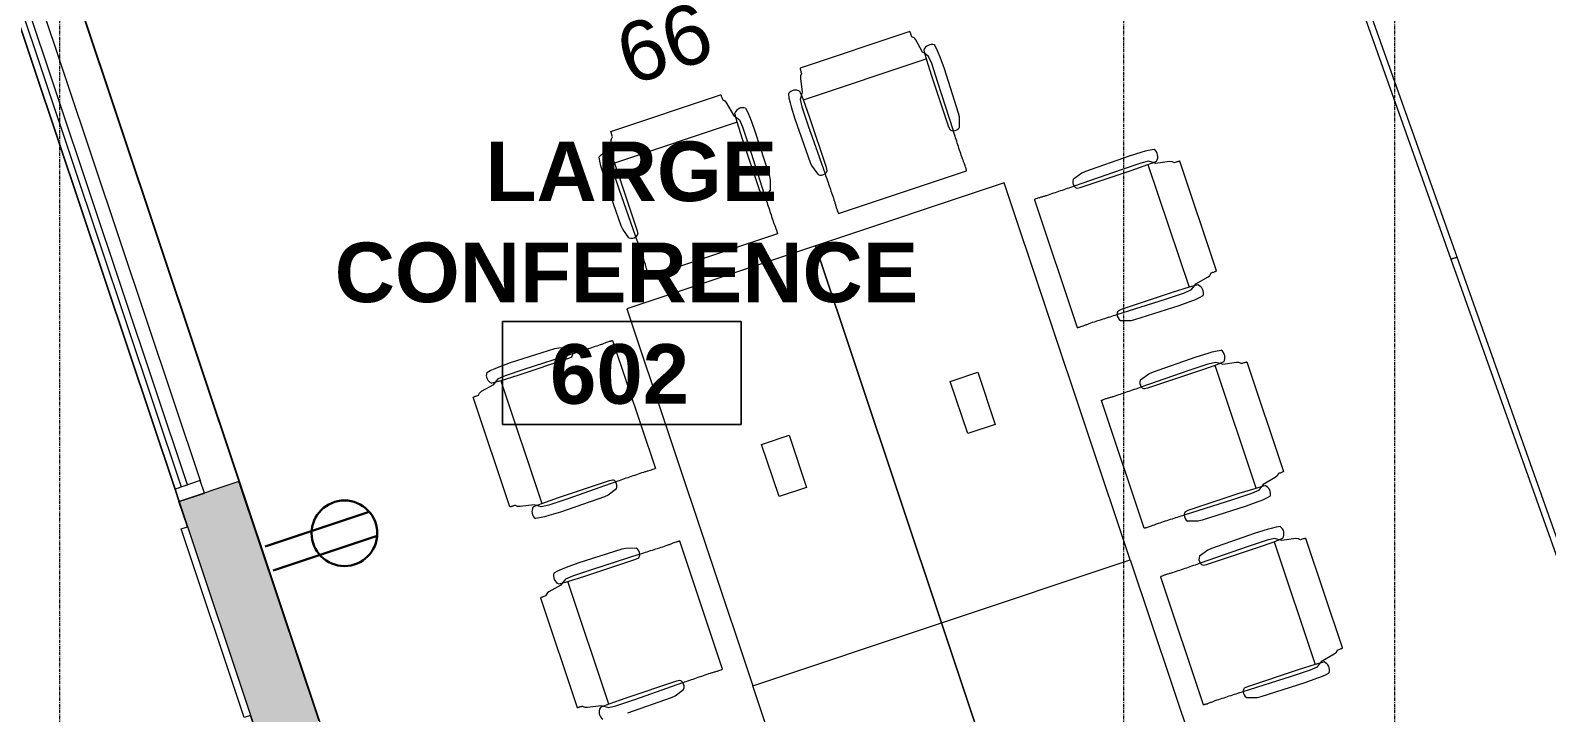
# Model space of a CAD drawing. Header units: inches. Extents: x 2468 to 4886, y -16 to 1381.
# Drawn here: x 2675.8 to 2904.4, y 636.7 to 739.7 of the extents above; entities that cross this region are included whole.
import ezdxf

# ---------------------------------------------------------------- set-up
doc = ezdxf.new("R2010")
doc.units = ezdxf.units.IN
doc.header["$MEASUREMENT"] = 0
doc.linetypes.add('Grid Line 1_2_', pattern=[0.875, 0.5, -0.125, 0.125, -0.125])
for name, color, linetype, lineweight in [('7200-WISCONSIN-AVE-6TH-FLOOR-031418_dwg', 8, 'Continuous', 9), ('A-ANNO-NOTE', 131, 'Continuous', 30), ('A-AREA-IDEN', 2, 'Continuous', 9), ('A-GLAZ-CURT', 52, 'Continuous', 9), ('A-GLAZ-CWMG', 51, 'Continuous', 13), ('A-WALL', 113, 'Continuous', 13), ('A-WALL-PATT', 111, 'Continuous', 13), ('Bb-cor', 7, 'Continuous', 9), ('Bb-mullion', 7, 'Continuous', 9), ('I-FURN', 30, 'Continuous', 9), ('I-FURN-PNLS', 30, 'Continuous', 9), ('S-GRID', 1, 'Continuous', 9)]:
    doc.layers.add(name, color=color, linetype=linetype, lineweight=lineweight)
doc.styles.add('Swis721 Lt BT', font='swissl.ttf', dxfattribs={"height": 9})
doc.styles.add('Swis721 Lt BT_B', font='', dxfattribs={"height": 9})
doc.styles.get('Swis721 Lt BT_B').set_extended_font_data('Swis721 Lt BT', bold=True)

# ---------------------------------------------------------------- blocks, each defined once
blk = doc.blocks.new('F - CONF TABLE _4 RECTANGULAR-12 CHAIRS_ - F - CONF TABLE _4 RECTANGULAR-12 CHAIRS_-6028883-6TH FLOOR POWER _ SIGNAL')
at = {"layer": 'I-FURN'}
for p, q in [((-54.99, 55.06), (-55.14, 54.68)), ((-54.74, 55.32), (-54.99, 55.06)), ((-37.25, 56.16), (-54.68, 56.16)), ((-36.94, 55.06), (-37.2, 55.32)), ((-36.87, 54.92), (-36.94, 55.06)), ((-36.79, 54.68), (-36.87, 54.92)), ((-23.21, 54.68), (-23.13, 54.92)), ((-23.13, 54.92), (-23.06, 55.06)), ((-23.06, 55.06), (-22.8, 55.32)), ((-22.75, 56.16), (-5.32, 56.16)), ((-5.26, 55.32), (-5.01, 55.06)), ((-5.01, 55.06), (-4.86, 54.68)), ((5.01, 55.06), (4.86, 54.68)), ((5.26, 55.32), (5.01, 55.06)), ((22.75, 56.16), (5.32, 56.16)), ((23.06, 55.06), (22.8, 55.32)), ((23.13, 54.92), (23.06, 55.06)), ((23.21, 54.68), (23.13, 54.92)), ((-57.59, 53.06), (-57.7, 52.45)), ((-55.79, 52.61), (-55.81, 52.84)), ((-55.73, 51.45), (-55.79, 52.61)), ((-55.54, 52.61), (-55.77, 52.28)), ((-55.14, 54.68), (-55.54, 52.61)), ((-36.39, 52.61), (-36.79, 54.68)), ((-36.16, 52.28), (-36.39, 52.61)), ((-36.14, 52.61), (-36.21, 51.45)), ((-36.12, 52.84), (-36.14, 52.61)), ((-34.23, 52.45), (-34.34, 53.06)), ((-25.77, 52.45), (-25.66, 53.06)), ((-23.88, 52.84), (-23.86, 52.61)), ((-23.86, 52.61), (-23.79, 51.45)), ((-23.84, 52.28), (-23.61, 52.61)), ((-23.61, 52.61), (-23.21, 54.68)), ((-4.86, 54.68), (-4.46, 52.61)), ((-4.46, 52.61), (-4.23, 52.28)), ((-4.27, 51.45), (-4.21, 52.61)), ((-4.21, 52.61), (-4.19, 52.84)), ((-2.41, 53.06), (-2.3, 52.45)), ((2.41, 53.06), (2.3, 52.45)), ((4.21, 52.61), (4.19, 52.84)), ((4.27, 51.45), (4.21, 52.61)), ((4.46, 52.61), (4.23, 52.28)), ((4.86, 54.68), (4.46, 52.61)), ((23.61, 52.61), (23.21, 54.68)), ((23.84, 52.28), (23.61, 52.61)), ((23.86, 52.61), (23.79, 51.45)), ((23.88, 52.84), (23.86, 52.61)), ((25.77, 52.45), (25.66, 53.06)), ((-57.8, 51.03), (-57.85, 49.17)), ((-57.77, 51.68), (-57.8, 51.03)), ((-57.7, 52.45), (-57.77, 51.68)), ((-56.18, 51.68), (-56.28, 50.52)), ((-56.28, 50.52), (-56.28, 47.52)), ((-55.77, 52.28), (-56.18, 51.68)), ((-55.68, 48.77), (-55.73, 51.45)), ((-55.73, 51.45), (-36.21, 51.45)), ((-36.21, 51.45), (-36.25, 48.77)), ((-35.76, 51.68), (-36.16, 52.28)), ((-35.65, 50.52), (-35.76, 51.68)), ((-35.65, 47.52), (-35.65, 50.52)), ((-34.16, 51.68), (-34.23, 52.45)), ((-34.13, 51.03), (-34.16, 51.68)), ((-34.08, 49.17), (-34.13, 51.03)), ((-25.92, 49.17), (-25.87, 51.03)), ((-25.87, 51.03), (-25.84, 51.68)), ((-25.84, 51.68), (-25.77, 52.45)), ((-24.35, 50.52), (-24.24, 51.68)), ((-24.35, 47.52), (-24.35, 50.52)), ((-24.24, 51.68), (-23.84, 52.28)), ((-23.79, 51.45), (-23.75, 48.77)), ((-4.27, 51.45), (-23.79, 51.45)), ((-4.32, 48.77), (-4.27, 51.45)), ((-4.23, 52.28), (-3.82, 51.68)), ((-3.82, 51.68), (-3.72, 50.52)), ((-3.72, 50.52), (-3.72, 47.52)), ((-2.3, 52.45), (-2.23, 51.68)), ((-2.23, 51.68), (-2.2, 51.03)), ((-2.2, 51.03), (-2.15, 49.17)), ((2.2, 51.03), (2.15, 49.17)), ((2.23, 51.68), (2.2, 51.03)), ((2.3, 52.45), (2.23, 51.68)), ((3.82, 51.68), (3.72, 50.52)), ((3.72, 50.52), (3.72, 47.52)), ((4.23, 52.28), (3.82, 51.68)), ((4.32, 48.77), (4.27, 51.45)), ((4.27, 51.45), (23.79, 51.45)), ((23.79, 51.45), (23.75, 48.77)), ((24.24, 51.68), (23.84, 52.28)), ((24.35, 50.52), (24.24, 51.68)), ((24.35, 47.52), (24.35, 50.52)), ((25.84, 51.68), (25.77, 52.45)), ((25.87, 51.03), (25.84, 51.68)), ((25.92, 49.17), (25.87, 51.03)), ((-57.85, 49.17), (-57.75, 42.17)), ((-55.68, 40.68), (-55.68, 48.77)), ((-36.25, 48.77), (-36.25, 40.68)), ((-34.18, 42.17), (-34.08, 49.17)), ((-25.82, 42.17), (-25.92, 49.17)), ((-23.75, 48.77), (-23.75, 40.68)), ((-4.32, 40.68), (-4.32, 48.77)), ((-2.15, 49.17), (-2.25, 42.17)), ((2.15, 49.17), (2.25, 42.17)), ((4.32, 40.68), (4.32, 48.77)), ((23.75, 48.77), (23.75, 40.68)), ((25.82, 42.17), (25.92, 49.17)), ((-56.28, 47.52), (-56.17, 39.85)), ((-35.76, 39.85), (-35.65, 47.52)), ((-24.24, 39.85), (-24.35, 47.52)), ((-3.72, 47.52), (-3.83, 39.85)), ((3.72, 47.52), (3.83, 39.85)), ((24.24, 39.85), (24.35, 47.52)), ((-57.75, 42.17), (-57.69, 41.58)), ((-57.69, 41.58), (-57.2, 40.08)), ((-34.73, 40.08), (-34.24, 41.58)), ((-34.24, 41.58), (-34.18, 42.17)), ((-25.76, 41.58), (-25.82, 42.17)), ((-25.27, 40.08), (-25.76, 41.58)), ((-2.31, 41.58), (-2.8, 40.08)), ((-2.25, 42.17), (-2.31, 41.58)), ((2.25, 42.17), (2.31, 41.58)), ((2.31, 41.58), (2.8, 40.08)), ((25.27, 40.08), (25.76, 41.58)), ((25.76, 41.58), (25.82, 42.17)), ((-55.74, 40.18), (-55.68, 40.68)), ((-36.25, 40.68), (-36.19, 40.18)), ((-23.75, 40.68), (-23.81, 40.18)), ((-4.26, 40.18), (-4.32, 40.68)), ((4.26, 40.18), (4.32, 40.68)), ((23.75, 40.68), (23.81, 40.18)), ((-56.14, 33.53), (-35.8, 33.53)), ((-3.86, 33.53), (-24.2, 33.53)), ((3.86, 33.53), (24.2, 33.53)), ((-82.45, 26.77), (-83.06, 26.66)), ((-81.68, 26.84), (-82.45, 26.77)), ((-81.68, 25.24), (-82.28, 24.84)), ((-81.03, 26.87), (-81.68, 26.84)), ((-80.52, 25.35), (-81.68, 25.24)), ((-79.17, 26.92), (-81.03, 26.87)), ((-77.52, 25.35), (-80.52, 25.35)), ((-72.17, 26.82), (-79.17, 26.92)), ((-69.85, 25.24), (-77.52, 25.35)), ((-71.58, 26.76), (-72.17, 26.82)), ((-70.08, 26.27), (-71.58, 26.76)), ((-63.53, 4.86), (-63.53, 25.2)), ((-86.16, 23.75), (-86.16, 6.32)), ((-85.06, 24.06), (-85.32, 23.8)), ((-84.92, 24.13), (-85.06, 24.06)), ((-84.68, 24.21), (-84.92, 24.13)), ((-82.61, 24.61), (-84.68, 24.21)), ((-82.84, 24.88), (-82.61, 24.86)), ((-82.61, 24.86), (-81.45, 24.79)), ((-82.28, 24.84), (-82.61, 24.61)), ((-81.45, 24.79), (-78.77, 24.75)), ((-81.45, 5.27), (-81.45, 24.79)), ((-78.77, 24.75), (-70.68, 24.75)), ((-70.68, 24.75), (-70.18, 24.81)), ((-85.32, 6.26), (-85.06, 6.01)), ((-85.06, 6.01), (-84.68, 5.86)), ((-84.68, 5.86), (-82.61, 5.46)), ((-82.61, 5.21), (-82.84, 5.19)), ((-82.61, 5.46), (-82.28, 5.23)), ((-81.45, 5.27), (-82.61, 5.21)), ((-82.28, 5.23), (-81.68, 4.82)), ((-81.68, 4.82), (-80.52, 4.72)), ((-78.77, 5.32), (-81.45, 5.27)), ((-80.52, 4.72), (-77.52, 4.72)), ((-70.68, 5.32), (-78.77, 5.32)), ((-77.52, 4.72), (-69.85, 4.83)), ((-70.18, 5.26), (-70.68, 5.32)), ((-83.06, 3.41), (-82.45, 3.3)), ((-82.45, 3.3), (-81.68, 3.23)), ((-81.68, 3.23), (-81.03, 3.2)), ((-81.03, 3.2), (-79.17, 3.15)), ((-79.17, 3.15), (-72.17, 3.25)), ((-72.17, 3.25), (-71.58, 3.31)), ((-71.58, 3.31), (-70.08, 3.8)), ((-83.06, -3.41), (-82.45, -3.3)), ((-82.45, -3.3), (-81.68, -3.23)), ((-81.68, -3.23), (-81.03, -3.2)), ((-81.03, -3.2), (-79.17, -3.15)), ((-79.17, -3.15), (-72.17, -3.25)), ((-72.17, -3.25), (-71.58, -3.31)), ((-71.58, -3.31), (-70.08, -3.8)), ((-86.16, -23.75), (-86.16, -6.32)), ((-85.32, -6.26), (-85.06, -6.01)), ((-85.06, -6.01), (-84.68, -5.86)), ((-84.68, -5.86), (-82.61, -5.46)), ((-82.61, -5.21), (-82.84, -5.19)), ((-81.45, -5.27), (-82.61, -5.21)), ((-82.61, -5.46), (-82.28, -5.23)), ((-82.28, -5.23), (-81.68, -4.82)), ((-81.68, -4.82), (-80.52, -4.72)), ((-78.77, -5.32), (-81.45, -5.27)), ((-81.45, -5.27), (-81.45, -24.79)), ((-80.52, -4.72), (-77.52, -4.72)), ((-70.68, -5.32), (-78.77, -5.32)), ((-77.52, -4.72), (-69.85, -4.83)), ((-70.18, -5.26), (-70.68, -5.32)), ((-63.53, -4.86), (-63.53, -25.2)), ((-85.06, -24.06), (-85.32, -23.8)), ((-84.92, -24.13), (-85.06, -24.06)), ((-84.68, -24.21), (-84.92, -24.13)), ((-82.61, -24.61), (-84.68, -24.21)), ((-82.84, -24.88), (-82.61, -24.86)), ((-82.28, -24.84), (-82.61, -24.61)), ((-82.61, -24.86), (-81.45, -24.79)), ((-81.68, -25.24), (-82.28, -24.84)), ((-81.45, -24.79), (-78.77, -24.75)), ((-78.77, -24.75), (-70.68, -24.75)), ((-70.68, -24.75), (-70.18, -24.81)), ((-82.45, -26.77), (-83.06, -26.66)), ((-81.68, -26.84), (-82.45, -26.77)), ((-80.52, -25.35), (-81.68, -25.24)), ((-81.03, -26.87), (-81.68, -26.84)), ((-79.17, -26.92), (-81.03, -26.87)), ((-77.52, -25.35), (-80.52, -25.35)), ((-72.17, -26.82), (-79.17, -26.92)), ((-69.85, -25.24), (-77.52, -25.35)), ((-71.58, -26.76), (-72.17, -26.82)), ((-70.08, -26.27), (-71.58, -26.76)), ((-56.14, -33.53), (-35.8, -33.53)), ((-3.86, -33.53), (-24.2, -33.53)), ((-57.69, -41.58), (-57.2, -40.08)), ((-56.28, -47.52), (-56.17, -39.85)), ((-55.74, -40.18), (-55.68, -40.68)), ((-55.68, -40.68), (-55.68, -48.77)), ((-36.25, -40.68), (-36.19, -40.18)), ((-36.25, -48.77), (-36.25, -40.68)), ((-35.76, -39.85), (-35.65, -47.52)), ((-34.73, -40.08), (-34.24, -41.58)), ((-25.27, -40.08), (-25.76, -41.58)), ((-24.24, -39.85), (-24.35, -47.52)), ((-23.75, -40.68), (-23.81, -40.18)), ((-23.75, -48.77), (-23.75, -40.68)), ((-4.26, -40.18), (-4.32, -40.68)), ((-4.32, -40.68), (-4.32, -48.77)), ((-3.72, -47.52), (-3.83, -39.85)), ((-2.31, -41.58), (-2.8, -40.08)), ((-57.85, -49.17), (-57.75, -42.17)), ((-57.75, -42.17), (-57.69, -41.58)), ((-34.24, -41.58), (-34.18, -42.17)), ((-34.18, -42.17), (-34.08, -49.17)), ((-25.82, -42.17), (-25.92, -49.17)), ((-25.76, -41.58), (-25.82, -42.17)), ((-2.25, -42.17), (-2.31, -41.58)), ((-2.15, -49.17), (-2.25, -42.17)), ((-56.28, -50.52), (-56.28, -47.52)), ((-35.65, -47.52), (-35.65, -50.52)), ((-24.35, -47.52), (-24.35, -50.52)), ((-3.72, -50.52), (-3.72, -47.52)), ((-57.8, -51.03), (-57.85, -49.17)), ((-55.68, -48.77), (-55.73, -51.45)), ((-36.21, -51.45), (-36.25, -48.77)), ((-34.08, -49.17), (-34.13, -51.03)), ((-25.92, -49.17), (-25.87, -51.03)), ((-23.79, -51.45), (-23.75, -48.77)), ((-4.32, -48.77), (-4.27, -51.45)), ((-57.77, -51.68), (-57.8, -51.03)), ((-57.7, -52.45), (-57.77, -51.68)), ((-57.59, -53.06), (-57.7, -52.45)), ((-56.18, -51.68), (-56.28, -50.52)), ((-55.77, -52.28), (-56.18, -51.68)), ((-55.73, -51.45), (-55.79, -52.61)), ((-55.54, -52.61), (-55.77, -52.28)), ((-55.73, -51.45), (-36.21, -51.45)), ((-36.16, -52.28), (-36.39, -52.61)), ((-36.14, -52.61), (-36.21, -51.45)), ((-35.76, -51.68), (-36.16, -52.28)), ((-35.65, -50.52), (-35.76, -51.68)), ((-34.23, -52.45), (-34.34, -53.06)), ((-34.16, -51.68), (-34.23, -52.45)), ((-34.13, -51.03), (-34.16, -51.68)), ((-25.87, -51.03), (-25.84, -51.68)), ((-25.84, -51.68), (-25.77, -52.45)), ((-25.77, -52.45), (-25.66, -53.06)), ((-24.35, -50.52), (-24.24, -51.68)), ((-24.24, -51.68), (-23.84, -52.28)), ((-23.86, -52.61), (-23.79, -51.45)), ((-23.84, -52.28), (-23.61, -52.61)), ((-4.27, -51.45), (-23.79, -51.45)), ((-4.46, -52.61), (-4.23, -52.28)), ((-4.27, -51.45), (-4.21, -52.61)), ((-4.23, -52.28), (-3.82, -51.68)), ((-3.82, -51.68), (-3.72, -50.52)), ((-55.79, -52.61), (-55.81, -52.84)), ((-55.14, -54.68), (-55.54, -52.61)), ((-54.99, -55.06), (-55.14, -54.68)), ((-36.79, -54.68), (-36.87, -54.92)), ((-36.39, -52.61), (-36.79, -54.68)), ((-36.12, -52.84), (-36.14, -52.61)), ((-23.88, -52.84), (-23.86, -52.61)), ((-23.61, -52.61), (-23.21, -54.68)), ((-23.21, -54.68), (-23.13, -54.92)), ((-5.01, -55.06), (-4.86, -54.68)), ((-4.86, -54.68), (-4.46, -52.61)), ((-4.21, -52.61), (-4.19, -52.84)), ((-54.74, -55.32), (-54.99, -55.06)), ((-37.25, -56.16), (-54.68, -56.16)), ((-36.94, -55.06), (-37.2, -55.32)), ((-36.87, -54.92), (-36.94, -55.06)), ((-23.13, -54.92), (-23.06, -55.06)), ((-23.06, -55.06), (-22.8, -55.32)), ((-22.75, -56.16), (-5.32, -56.16)), ((-5.26, -55.32), (-5.01, -55.06))]:
    blk.add_line(p, q, dxfattribs=at)
for centre, radius, start, end in [((-56.82, 51.99), 1.32, 40.065, 125.935), ((-35.11, 51.99), 1.32, 54.065, 139.935), ((-24.89, 51.99), 1.32, 40.065, 125.935), ((-3.18, 51.99), 1.32, 54.065, 139.935), ((3.18, 51.99), 1.32, 40.065, 125.935), ((24.89, 51.99), 1.32, 54.065, 139.935), ((-56.48, 40.93), 1.12, 229.743, 286.0891), ((-56.4, 40.6), 0.781, 286.8466, 327.6782), ((-35.53, 40.6), 0.781, 212.3218, 253.1534), ((-35.45, 40.93), 1.12, 253.9109, 310.257), ((-24.55, 40.93), 1.12, 229.743, 286.0891), ((-24.47, 40.6), 0.781, 286.8466, 327.6782), ((-3.6, 40.6), 0.781, 212.3218, 253.1534), ((-3.52, 40.93), 1.12, 253.9109, 310.257), ((3.52, 40.93), 1.12, 229.743, 286.0891), ((3.6, 40.6), 0.781, 286.8466, 327.6782), ((24.47, 40.6), 0.781, 212.3218, 253.1534), ((24.55, 40.93), 1.12, 253.9109, 310.257), ((-81.99, 25.89), 1.32, 144.065, 229.935), ((-70.6, 25.47), 0.781, 302.3218, 343.1534), ((-70.93, 25.55), 1.12, 343.9109, 40.257), ((-81.99, 4.18), 1.32, 130.065, 215.935), ((-70.6, 4.6), 0.781, 16.8466, 57.6782), ((-70.93, 4.52), 1.12, 319.743, 16.0891), ((-81.99, -4.18), 1.32, 144.065, 229.935), ((-70.93, -4.52), 1.12, 343.9109, 40.257), ((-70.6, -4.6), 0.781, 302.3218, 343.1534), ((-81.99, -25.89), 1.32, 130.065, 215.935), ((-70.6, -25.47), 0.781, 16.8466, 57.6782), ((-70.93, -25.55), 1.12, 319.743, 16.0891), ((-56.48, -40.93), 1.12, 73.9109, 130.257), ((-56.4, -40.6), 0.781, 32.3218, 73.1534), ((-35.53, -40.6), 0.781, 106.8466, 147.6782), ((-35.45, -40.93), 1.12, 49.743, 106.0891), ((-24.55, -40.93), 1.12, 73.9109, 130.257), ((-24.47, -40.6), 0.781, 32.3218, 73.1534), ((-3.6, -40.6), 0.781, 106.8466, 147.6782), ((-3.52, -40.93), 1.12, 49.743, 106.0891), ((-56.82, -51.99), 1.32, 234.065, 319.935), ((-35.11, -51.99), 1.32, 220.065, 305.935), ((-24.89, -51.99), 1.32, 234.065, 319.935), ((-3.18, -51.99), 1.32, 220.065, 305.935)]:
    blk.add_arc(centre, radius, start, end, dxfattribs=at)
for points, knots in [([(-54.68, 56.16), (-54.68, 56.16), (-54.69, 56.14), (-54.7, 56.09), (-54.71, 56.03), (-54.71, 55.94), (-54.72, 55.84), (-54.73, 55.69), (-54.73, 55.51), (-54.74, 55.37), (-54.74, 55.32)], [0, 0, 0, 0, 0.111111, 0.222222, 0.333333, 0.444444, 0.555556, 0.666667, 0.888889, 1, 1, 1, 1]), ([(-37.2, 55.32), (-37.2, 55.51), (-37.21, 55.78), (-37.22, 56), (-37.23, 56.09), (-37.24, 56.14), (-37.25, 56.16), (-37.25, 56.16)], [0, 0, 0, 0, 0.444444, 0.666667, 0.777778, 0.888889, 1, 1, 1, 1]), ([(-22.8, 55.32), (-22.8, 55.37), (-22.8, 55.51), (-22.8, 55.69), (-22.79, 55.84), (-22.78, 55.94), (-22.78, 56.03), (-22.77, 56.09), (-22.76, 56.14), (-22.75, 56.16), (-22.75, 56.16)], [-1, -1, -1, -1, -0.888889, -0.666667, -0.555556, -0.444444, -0.333333, -0.222222, -0.111111, 0, 0, 0, 0]), ([(-5.32, 56.16), (-5.32, 56.16), (-5.31, 56.14), (-5.3, 56.09), (-5.29, 56), (-5.27, 55.78), (-5.27, 55.51), (-5.26, 55.32)], [-1, -1, -1, -1, -0.888889, -0.777778, -0.666667, -0.444444, 0, 0, 0, 0]), ([(5.32, 56.16), (5.32, 56.16), (5.31, 56.14), (5.3, 56.09), (5.29, 56.03), (5.29, 55.94), (5.28, 55.84), (5.27, 55.69), (5.27, 55.51), (5.26, 55.37), (5.26, 55.32)], [0, 0, 0, 0, 0.111111, 0.222222, 0.333333, 0.444444, 0.555556, 0.666667, 0.888889, 1, 1, 1, 1]), ([(22.8, 55.32), (22.8, 55.51), (22.79, 55.78), (22.78, 56), (22.77, 56.09), (22.76, 56.14), (22.75, 56.16), (22.75, 56.16)], [0, 0, 0, 0, 0.444444, 0.666667, 0.777778, 0.888889, 1, 1, 1, 1]), ([(-56.18, 34.47), (-56.18, 34.39), (-56.18, 34.23), (-56.18, 33.9), (-56.16, 33.6), (-56.14, 33.53), (-56.14, 33.53)], [0, 0, 0, 0, 0.181818, 0.363636, 0.727273, 1, 1, 1, 1]), ([(-35.8, 33.53), (-35.79, 33.53), (-35.79, 33.53), (-35.78, 33.56), (-35.77, 33.62), (-35.77, 33.69), (-35.76, 33.77), (-35.75, 33.91), (-35.75, 34.14), (-35.75, 34.35), (-35.75, 34.47)], [0, 0, 0, 0, 0.090909, 0.181818, 0.272727, 0.363636, 0.454545, 0.545455, 0.727273, 1, 1, 1, 1]), ([(-24.2, 33.53), (-24.21, 33.53), (-24.23, 33.6), (-24.25, 33.9), (-24.25, 34.23), (-24.25, 34.39), (-24.25, 34.47)], [-1, -1, -1, -1, -0.727273, -0.363636, -0.181818, 0, 0, 0, 0]), ([(-3.82, 34.47), (-3.82, 34.35), (-3.82, 34.14), (-3.82, 33.91), (-3.83, 33.77), (-3.83, 33.69), (-3.84, 33.62), (-3.85, 33.56), (-3.86, 33.53), (-3.86, 33.53), (-3.86, 33.53)], [-1, -1, -1, -1, -0.727273, -0.545455, -0.454545, -0.363636, -0.272727, -0.181818, -0.090909, 0, 0, 0, 0]), ([(3.82, 34.47), (3.82, 34.39), (3.82, 34.23), (3.82, 33.9), (3.84, 33.6), (3.86, 33.53), (3.86, 33.53)], [0, 0, 0, 0, 0.181818, 0.363636, 0.727273, 1, 1, 1, 1]), ([(24.2, 33.53), (24.21, 33.53), (24.21, 33.53), (24.22, 33.56), (24.23, 33.62), (24.23, 33.69), (24.24, 33.77), (24.25, 33.91), (24.25, 34.14), (24.25, 34.35), (24.25, 34.47)], [0, 0, 0, 0, 0.090909, 0.181818, 0.272727, 0.363636, 0.454545, 0.545455, 0.727273, 1, 1, 1, 1]), ([(-63.53, 25.2), (-63.53, 25.21), (-63.53, 25.21), (-63.56, 25.22), (-63.62, 25.23), (-63.69, 25.23), (-63.77, 25.24), (-63.91, 25.25), (-64.14, 25.25), (-64.35, 25.25), (-64.47, 25.25)], [0, 0, 0, 0, 0.090909, 0.181818, 0.272727, 0.363636, 0.454545, 0.545455, 0.727273, 1, 1, 1, 1]), ([(-85.32, 23.8), (-85.51, 23.8), (-85.78, 23.79), (-86, 23.78), (-86.09, 23.77), (-86.14, 23.76), (-86.16, 23.75), (-86.16, 23.75)], [0, 0, 0, 0, 0.444444, 0.666667, 0.777778, 0.888889, 1, 1, 1, 1]), ([(-86.16, 6.32), (-86.16, 6.32), (-86.14, 6.31), (-86.09, 6.3), (-86.03, 6.29), (-85.94, 6.29), (-85.84, 6.28), (-85.69, 6.27), (-85.51, 6.27), (-85.37, 6.26), (-85.32, 6.26)], [0, 0, 0, 0, 0.111111, 0.222222, 0.333333, 0.444444, 0.555556, 0.666667, 0.888889, 1, 1, 1, 1]), ([(-64.47, 4.82), (-64.39, 4.82), (-64.23, 4.82), (-63.9, 4.82), (-63.6, 4.84), (-63.53, 4.86), (-63.53, 4.86)], [0, 0, 0, 0, 0.181818, 0.363636, 0.727273, 1, 1, 1, 1]), ([(-86.16, -6.32), (-86.16, -6.32), (-86.14, -6.31), (-86.09, -6.3), (-86, -6.29), (-85.78, -6.27), (-85.51, -6.27), (-85.32, -6.26)], [-1, -1, -1, -1, -0.888889, -0.777778, -0.666667, -0.444444, 0, 0, 0, 0]), ([(-64.47, -4.82), (-64.35, -4.82), (-64.14, -4.82), (-63.91, -4.82), (-63.77, -4.83), (-63.69, -4.83), (-63.62, -4.84), (-63.56, -4.85), (-63.53, -4.86), (-63.53, -4.86), (-63.53, -4.86)], [-1, -1, -1, -1, -0.727273, -0.545455, -0.454545, -0.363636, -0.272727, -0.181818, -0.090909, 0, 0, 0, 0]), ([(-85.32, -23.8), (-85.37, -23.8), (-85.51, -23.8), (-85.69, -23.8), (-85.84, -23.79), (-85.94, -23.78), (-86.03, -23.78), (-86.09, -23.77), (-86.14, -23.76), (-86.16, -23.75), (-86.16, -23.75)], [-1, -1, -1, -1, -0.888889, -0.666667, -0.555556, -0.444444, -0.333333, -0.222222, -0.111111, 0, 0, 0, 0]), ([(-63.53, -25.2), (-63.53, -25.21), (-63.6, -25.23), (-63.9, -25.25), (-64.23, -25.25), (-64.39, -25.25), (-64.47, -25.25)], [-1, -1, -1, -1, -0.727273, -0.363636, -0.181818, 0, 0, 0, 0]), ([(-56.18, -34.47), (-56.18, -34.35), (-56.18, -34.14), (-56.18, -33.91), (-56.17, -33.77), (-56.17, -33.69), (-56.16, -33.62), (-56.15, -33.56), (-56.14, -33.53), (-56.14, -33.53), (-56.14, -33.53)], [-1, -1, -1, -1, -0.727273, -0.545455, -0.454545, -0.363636, -0.272727, -0.181818, -0.090909, 0, 0, 0, 0]), ([(-35.8, -33.53), (-35.79, -33.53), (-35.77, -33.6), (-35.75, -33.9), (-35.75, -34.23), (-35.75, -34.39), (-35.75, -34.47)], [-1, -1, -1, -1, -0.727273, -0.363636, -0.181818, 0, 0, 0, 0]), ([(-24.2, -33.53), (-24.21, -33.53), (-24.21, -33.53), (-24.22, -33.56), (-24.23, -33.62), (-24.23, -33.69), (-24.24, -33.77), (-24.25, -33.91), (-24.25, -34.14), (-24.25, -34.35), (-24.25, -34.47)], [0, 0, 0, 0, 0.090909, 0.181818, 0.272727, 0.363636, 0.454545, 0.545455, 0.727273, 1, 1, 1, 1]), ([(-3.82, -34.47), (-3.82, -34.39), (-3.82, -34.23), (-3.82, -33.9), (-3.84, -33.6), (-3.86, -33.53), (-3.86, -33.53)], [0, 0, 0, 0, 0.181818, 0.363636, 0.727273, 1, 1, 1, 1]), ([(-54.68, -56.16), (-54.68, -56.16), (-54.69, -56.14), (-54.7, -56.09), (-54.71, -56), (-54.73, -55.78), (-54.73, -55.51), (-54.74, -55.32)], [-1, -1, -1, -1, -0.888889, -0.777778, -0.666667, -0.444444, 0, 0, 0, 0]), ([(-37.2, -55.32), (-37.2, -55.37), (-37.2, -55.51), (-37.2, -55.69), (-37.21, -55.84), (-37.22, -55.94), (-37.22, -56.03), (-37.23, -56.09), (-37.24, -56.14), (-37.25, -56.16), (-37.25, -56.16)], [-1, -1, -1, -1, -0.888889, -0.666667, -0.555556, -0.444444, -0.333333, -0.222222, -0.111111, 0, 0, 0, 0]), ([(-22.8, -55.32), (-22.8, -55.51), (-22.79, -55.78), (-22.78, -56), (-22.77, -56.09), (-22.76, -56.14), (-22.75, -56.16), (-22.75, -56.16)], [0, 0, 0, 0, 0.444444, 0.666667, 0.777778, 0.888889, 1, 1, 1, 1]), ([(-5.32, -56.16), (-5.32, -56.16), (-5.31, -56.14), (-5.3, -56.09), (-5.29, -56.03), (-5.29, -55.94), (-5.28, -55.84), (-5.27, -55.69), (-5.27, -55.51), (-5.26, -55.37), (-5.26, -55.32)], [0, 0, 0, 0, 0.111111, 0.222222, 0.333333, 0.444444, 0.555556, 0.666667, 0.888889, 1, 1, 1, 1])]:
    blk.add_open_spline(points, degree=3, knots=knots, dxfattribs=at)
for points in [[(-56.17, 39.85), (-56.16, 39.12), (-56.15, 37.66), (-56.14, 36.18), (-56.13, 35.44)], [(-35.8, 35.44), (-35.8, 36.18), (-35.79, 37.66), (-35.77, 39.12), (-35.76, 39.85)], [(-24.2, 35.44), (-24.2, 36.18), (-24.21, 37.66), (-24.23, 39.12), (-24.24, 39.85)], [(-3.83, 39.85), (-3.84, 39.12), (-3.85, 37.66), (-3.86, 36.18), (-3.87, 35.44)], [(3.83, 39.85), (3.84, 39.12), (3.85, 37.66), (3.86, 36.18), (3.87, 35.44)], [(24.2, 35.44), (24.2, 36.18), (24.21, 37.66), (24.23, 39.12), (24.24, 39.85)], [(-56.13, 35.44), (-56.14, 35.28), (-56.16, 34.96), (-56.17, 34.63), (-56.18, 34.47)], [(-35.75, 34.47), (-35.76, 34.63), (-35.77, 34.96), (-35.79, 35.28), (-35.8, 35.44)], [(-24.25, 34.47), (-24.24, 34.63), (-24.23, 34.96), (-24.21, 35.28), (-24.2, 35.44)], [(-3.87, 35.44), (-3.86, 35.28), (-3.84, 34.96), (-3.83, 34.63), (-3.82, 34.47)], [(3.87, 35.44), (3.86, 35.28), (3.84, 34.96), (3.83, 34.63), (3.82, 34.47)], [(24.25, 34.47), (24.24, 34.63), (24.23, 34.96), (24.21, 35.28), (24.2, 35.44)], [(-65.44, 25.2), (-66.18, 25.2), (-67.66, 25.21), (-69.12, 25.23), (-69.85, 25.24)], [(-64.47, 25.25), (-64.63, 25.24), (-64.96, 25.23), (-65.28, 25.21), (-65.44, 25.2)], [(-69.85, 4.83), (-69.12, 4.84), (-67.66, 4.85), (-66.18, 4.86), (-65.44, 4.87)], [(-65.44, 4.87), (-65.28, 4.86), (-64.96, 4.84), (-64.63, 4.83), (-64.47, 4.82)], [(-69.85, -4.83), (-69.12, -4.84), (-67.66, -4.85), (-66.18, -4.86), (-65.44, -4.87)], [(-65.44, -4.87), (-65.28, -4.86), (-64.96, -4.84), (-64.63, -4.83), (-64.47, -4.82)], [(-65.44, -25.2), (-66.18, -25.2), (-67.66, -25.21), (-69.12, -25.23), (-69.85, -25.24)], [(-64.47, -25.25), (-64.63, -25.24), (-64.96, -25.23), (-65.28, -25.21), (-65.44, -25.2)], [(-56.13, -35.44), (-56.14, -35.28), (-56.16, -34.96), (-56.17, -34.63), (-56.18, -34.47)], [(-56.17, -39.85), (-56.16, -39.12), (-56.15, -37.66), (-56.14, -36.18), (-56.13, -35.44)], [(-35.75, -34.47), (-35.76, -34.63), (-35.77, -34.96), (-35.79, -35.28), (-35.8, -35.44)], [(-35.8, -35.44), (-35.8, -36.18), (-35.79, -37.66), (-35.77, -39.12), (-35.76, -39.85)], [(-24.25, -34.47), (-24.24, -34.63), (-24.23, -34.96), (-24.21, -35.28), (-24.2, -35.44)], [(-24.2, -35.44), (-24.2, -36.18), (-24.21, -37.66), (-24.23, -39.12), (-24.24, -39.85)], [(-3.87, -35.44), (-3.86, -35.28), (-3.84, -34.96), (-3.83, -34.63), (-3.82, -34.47)], [(-3.83, -39.85), (-3.84, -39.12), (-3.85, -37.66), (-3.86, -36.18), (-3.87, -35.44)]]:
    blk.add_open_spline(points, degree=3, dxfattribs=at)
at = {"layer": 'I-FURN-PNLS'}
for p, q in [((0, 30), (-60, 30)), ((-60, 30), (-60, 0)), ((0, 0), (0, 30)), ((0, 30), (60, 30)), ((0, 0), (0, 30)), ((-34.16, 12.81), (-34.16, 17.19)), ((-34.16, 17.19), (-25.84, 17.19)), ((-25.84, 17.19), (-25.84, 12.81)), ((-25.84, 12.81), (-34.16, 12.81)), ((0, 0), (-60, 0)), ((-60, 0), (-60, -30)), ((-60, 0), (0, 0)), ((0, -30), (0, 0)), ((0, 0), (60, 0)), ((60, 0), (0, 0)), ((0, -30), (0, 0)), ((-34.16, -17.19), (-34.16, -12.81)), ((-34.16, -12.81), (-25.84, -12.81)), ((-25.84, -12.81), (-25.84, -17.19)), ((-25.84, -17.19), (-34.16, -17.19)), ((-60, -30), (0, -30)), ((60, -30), (0, -30))]:
    blk.add_line(p, q, dxfattribs=at)
blk = doc.blocks.new('System Panel - Glazed-6351992-6TH FLOOR POWER _ SIGNAL')
at = {"layer": 'A-GLAZ-CURT', "lineweight": 13}
for p, q in [((44, 0.5), (-44, 0.5)), ((-44, 0.5), (-44, -0.5)), ((44, -0.5), (44, 0.5)), ((-44, -0.5), (44, -0.5))]:
    blk.add_line(p, q, dxfattribs=at)
blk = doc.blocks.new('System Panel - Glazed-5918899-6TH FLOOR POWER _ SIGNAL')
at = {"layer": 'A-GLAZ-CURT', "lineweight": 13}
for p, q in [((42.25, 0.5), (-42.25, 0.5)), ((-42.25, 0.5), (-42.25, -0.5)), ((42.25, -0.5), (42.25, 0.5)), ((-42.25, -0.5), (42.25, -0.5))]:
    blk.add_line(p, q, dxfattribs=at)
blk = doc.blocks.new('Rectangular Mullion - 2_ x 4_ rectangular 2-5915205-6TH FLOOR POWER _ SIGNAL')
at = {"layer": 'A-GLAZ-CWMG', "lineweight": 20}
for p, q in [((0, 2.5), (-2, 2.5)), ((-2, 2.5), (-2, -1.5)), ((0, -1.5), (0, 2.5)), ((-2, -1.5), (0, -1.5))]:
    blk.add_line(p, q, dxfattribs=at)
blk = doc.blocks.new('Rectangular Mullion - 2_ x 4_ rectangular 2-5918898-6TH FLOOR POWER _ SIGNAL')
at = {"layer": 'A-GLAZ-CWMG', "lineweight": 9}
for p, q in [((2670.78, 750.58), (2697.57, 670.43)), ((2674.57, 751.84), (2701.36, 671.7))]:
    blk.add_line(p, q, dxfattribs=at)
blk = doc.blocks.new('System Panel - Glazed-6079017-6TH FLOOR POWER _ SIGNAL')
at = {"layer": 'A-GLAZ-CURT', "lineweight": 13}
for p, q in [((24, 0.5), (-24, 0.5)), ((-24, 0.5), (-24, -0.5)), ((24, -0.5), (24, 0.5)), ((-24, -0.5), (24, -0.5))]:
    blk.add_line(p, q, dxfattribs=at)
blk = doc.blocks.new('7200-WISCONSIN-AVE-6TH-FLOOR-031418_dwg-5450642-6TH FLOOR POWER _ SIGNAL')
at = {"layer": 'Bb-cor'}
blk.add_line((2670.74, 750.56), (2697.53, 670.42), dxfattribs=at)
at = {"layer": 'Bb-cor', "flags": 128}
for points in [[(2757.94, 519.8), (2778.77, 526.77), (2769.58, 554.27), (2748.83, 547.34), (2683.25, 743.54)], [(2710.21, 632.48), (2708.94, 636.28), (2707.99, 635.96), (2698.49, 664.41), (2699.44, 664.73), (2698.17, 668.53)]]:
    blk.add_lwpolyline(points, dxfattribs=at)
at = {"layer": 'Bb-mullion'}
blk.add_line((2697.53, 670.42), (2698.17, 668.53), dxfattribs=at)
blk = doc.blocks.new('Room Tag - Room Name and Number-3379422-6TH FLOOR POWER _ SIGNAL')
at = {"layer": 'A-AREA-IDEN'}
for p, q in [((-0.1881, -0.1636), (-0.1881, -0.0018)), ((-0.1881, -0.0018), (0.1869, -0.0018)), ((0.1869, -0.0018), (-0.1881, -0.0018)), ((-0.1881, -0.0018), (-0.1881, -0.1636)), ((0.1869, -0.0018), (0.1869, -0.1636)), ((0.1869, -0.1636), (0.1869, -0.0018)), ((0.1869, -0.1636), (-0.1881, -0.1636)), ((-0.1881, -0.1636), (0.1869, -0.1636))]:
    blk.add_line(p, q, dxfattribs=at)

msp = doc.modelspace()

# ---------------------------------------------------------------- hatches: boundary and pattern name
at = {"layer": 'A-WALL-PATT', "lineweight": 9}
h = msp.add_hatch(color=7, dxfattribs=at)
h.paths.add_polyline_path([(2790.48, 392.49), (2799.49, 395.5), (2787.4, 431.68), (2778.39, 428.67), (2785.07, 408.66)], flags=0)
h.paths.add_polyline_path([(2750.35, 512.54), (2759.36, 515.55), (2757.15, 522.16), (2752.93, 520.75), (2745.32, 543.51), (2749.54, 544.93), (2747.33, 551.54), (2738.32, 548.52), (2747.6, 520.75)], flags=0)
h.paths.add_polyline_path([(2710.28, 632.4), (2719.29, 635.41), (2707.21, 671.55), (2698.2, 668.54), (2700.77, 660.85)], flags=0)
h.paths.add_polyline_path([(2670.15, 752.47), (2679.16, 755.48), (2676.94, 762.12), (2672.64, 760.69), (2665.03, 783.45), (2669.33, 784.88), (2597.66, 999.29), (2588.65, 996.28), (2667.4, 760.69)], flags=0)

# ---------------------------------------------------------------- linework, layer by layer
at = {"layer": 'A-ANNO-NOTE'}
for p, q in [((2711.17, 661.78), (2726.84, 667.02)), ((2712.38, 658.15), (2728.06, 663.39))]:
    msp.add_line(p, q, dxfattribs=at)
msp.add_circle((2723.12, 663.76), 4.95, dxfattribs=at)
at = {"layer": 'A-WALL', "lineweight": 9}
msp.add_line((2683.16, 743.51), (2707.21, 671.55), dxfattribs=at)
at = {"layer": 'A-WALL', "color": 8, "lineweight": 20}
for p, q in [((2707.21, 671.55), (2698.2, 668.54)), ((2719.29, 635.41), (2707.21, 671.55)), ((2698.2, 668.54), (2710.28, 632.4))]:
    msp.add_line(p, q, dxfattribs=at)
at = {"layer": 'S-GRID', "linetype": 'Grid Line 1_2_'}
for p, q in [((2680.21, -16.1), (2680.21, 1356.78)), ((2840.62, -16.1), (2840.62, 1356.78)), ((2881.52, -16.1), (2881.52, 1356.78))]:
    msp.add_line(p, q, dxfattribs=at)

# ---------------------------------------------------------------- block references
at = {"layer": '7200-WISCONSIN-AVE-6TH-FLOOR-031418_dwg', "color": 7}
msp.add_blockref('7200-WISCONSIN-AVE-6TH-FLOOR-031418_dwg-5450642-6TH FLOOR POWER _ SIGNAL', (0, 0), dxfattribs=at)
msp.add_blockref('7200-WISCONSIN-AVE-6TH-FLOOR-031418_dwg-5450642-6TH FLOOR POWER _ SIGNAL', (0, 0), dxfattribs=at)
msp.add_blockref('7200-WISCONSIN-AVE-6TH-FLOOR-031418_dwg-5450642-6TH FLOOR POWER _ SIGNAL', (0, 0), dxfattribs=at)
at = {"layer": 'A-AREA-IDEN', "xscale": 95.99999999999994, "yscale": 95.99999999999994, "zscale": 95.99999999999994}
msp.add_blockref('Room Tag - Room Name and Number-3379422-6TH FLOOR POWER _ SIGNAL', (2765.01, 695.9), dxfattribs=at)
at = {"layer": 'A-GLAZ-CURT'}
for name, p, rotation in [('System Panel - Glazed-6351992-6TH FLOOR POWER _ SIGNAL', (2875.69, 746.74), 289.5555133595955), ('System Panel - Glazed-5918899-6TH FLOOR POWER _ SIGNAL', (2685.6, 710.98), 108.4833333333339), ('System Panel - Glazed-6079017-6TH FLOOR POWER _ SIGNAL', (2898.45, 682.66), 289.5555133595955)]:
    msp.add_blockref(name, p, dxfattribs=dict(at, rotation=rotation))
at = {"layer": 'A-GLAZ-CWMG', "lineweight": 9}
msp.add_blockref('Rectangular Mullion - 2_ x 4_ rectangular 2-5918898-6TH FLOOR POWER _ SIGNAL', (0, 0), dxfattribs=at)
at = {"layer": 'A-GLAZ-CWMG', "lineweight": 9, "rotation": 288.4833333333339}
msp.add_blockref('Rectangular Mullion - 2_ x 4_ rectangular 2-5915205-6TH FLOOR POWER _ SIGNAL', (2699.63, 669.01), dxfattribs=at)
at = {"layer": 'I-FURN', "rotation": 288.4833333333332}
msp.add_blockref('F - CONF TABLE _4 RECTANGULAR-12 CHAIRS_ - F - CONF TABLE _4 RECTANGULAR-12 CHAIRS_-6028883-6TH FLOOR POWER _ SIGNAL', (2813.15, 650.23), dxfattribs=at)

# ---------------------------------------------------------------- texts
at = {"layer": 'A-ANNO-NOTE', "lineweight": 9, "insert": (2763.28, 739.8), "char_height": 9, "width": 16.362, "attachment_point": 1, "rotation": 18.4831, "style": 'Swis721 Lt BT'}
msp.add_mtext('66', dxfattribs=at)
at = {"layer": 'A-AREA-IDEN', "char_height": 9, "attachment_point": 1, "style": 'Swis721 Lt BT_B'}
for s, insert, width in [('LARGE', (2744.4, 722.88), 49.995), ('CONFERENCE', (2721.65, 707.63), 104.838), ('602', (2754.11, 692.3), 25.452)]:
    msp.add_mtext(s, dxfattribs=dict(at, insert=insert, width=width))

doc.saveas('drawing.dxf')
